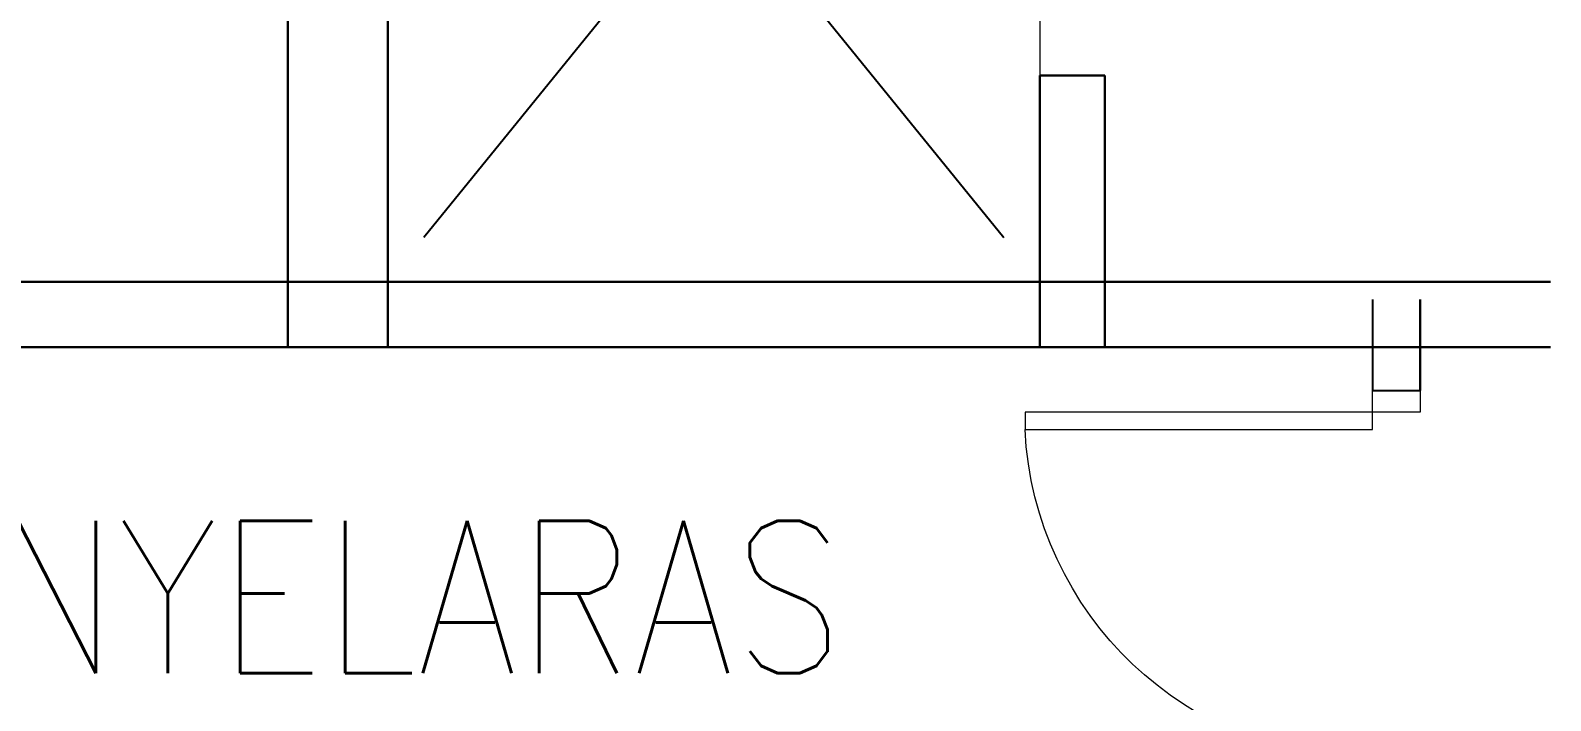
# Model space of a CAD drawing. Header units: inches. Extents: x -86208230 to 200276, y 9267 to 1246656.
# Drawn here: x 125482 to 128979, y 38085 to 39627 of the extents above; entities that cross this region are included whole.
import ezdxf
from ezdxf.enums import TextEntityAlignment as Align

# ---------------------------------------------------------------- set-up
doc = ezdxf.new("R2010")
doc.units = ezdxf.units.IN
doc.header["$MEASUREMENT"] = 0
doc.linetypes.add('DASHDOT', pattern=[1, 0.5, -0.25, 0, -0.25])
for name, color, linetype, lineweight in [('DOOR', 8, 'Continuous', 20), ('LW', 8, 'Continuous', 20), ('t3', 8, 'Continuous', 25), ('wall', 8, 'Continuous', 30)]:
    doc.layers.add(name, color=color, linetype=linetype, lineweight=lineweight)
doc.layers.add('GRID', color=8, linetype='DASHDOT')
doc.layers.add('partition', color=8, linetype='Continuous')
doc.styles.add('LAILA', font='romans.shx', dxfattribs={"width": 0.85})

# ---------------------------------------------------------------- blocks, each defined once
blk = doc.blocks.new('dr16')
at = {"layer": 'DOOR', "color": 1}
blk.add_line((-2409712.2, -909070.8), (-2409602.2, -909070.8), dxfattribs=at)
for points in [[(-2409712.2, -909070.8), (-2409602.2, -909070.8), (-2409602.2, -909020.8), (-2409712.2, -909020.8)], [(-2410511.2, -909830.8), (-2409712.2, -909830.8), (-2409712.2, -909870.8), (-2410511.2, -909870.8)], [(-2409712.2, -909920.8), (-2409602.2, -909920.8), (-2409602.2, -909870.8), (-2409712.2, -909870.8)]]:
    blk.add_lwpolyline(points, close=True, dxfattribs=at)
at = {"layer": 'DOOR', "color": 9}
blk.add_arc((-2409712.2, -909870.8), 800, 90, 177.134, dxfattribs=at)

msp = doc.modelspace()

# ---------------------------------------------------------------- linework, layer by layer
at = {"layer": 'GRID', "linetype": 'DASHDOT', "ltscale": 1500}
for p, q in [((127803.7, 40898.1), (126303.7, 39048.1)), ((126303.7, 40898.1), (127803.7, 39048.1))]:
    msp.add_line(p, q, dxfattribs=at)
at = {"layer": 'LW'}
msp.add_line((127803.7, 40423.1), (127803.7, 39523.1), dxfattribs=at)
at = {"layer": 'partition'}
for p, q in [((128568.7, 39008.1), (128568.7, 38798.1)), ((128678.7, 38798.1), (128678.7, 39008.1)), ((128678.7, 39008.1), (128678.7, 38798.1)), ((128568.7, 38798.1), (128678.7, 38798.1))]:
    msp.add_line(p, q, dxfattribs=at)
at = {"layer": 'wall'}
for p, q in [((126073.7, 38898.1), (126073.7, 41048.1)), ((126303.7, 38898.1), (126303.7, 41048.1)), ((127803.7, 38898.1), (127803.7, 39523.1)), ((127953.7, 39523.1), (127803.7, 39523.1)), ((127953.7, 38898.1), (127953.7, 39523.1)), ((120528.7, 39048.1), (127953.7, 39048.1)), ((128978.7, 39048.1), (127953.7, 39048.1)), ((123653.7, 38898.1), (127953.7, 38898.1)), ((127953.7, 38898.1), (128978.7, 38898.1))]:
    msp.add_line(p, q, dxfattribs=at)

# ---------------------------------------------------------------- block references
at = {"layer": 'DOOR', "xscale": -1, "rotation": 180}
msp.add_blockref('dr16', (2538280.9, -871122.6), dxfattribs=at)

# ---------------------------------------------------------------- texts
at = {"layer": 't3', "style": 'LAILA', "width": 0.85}
msp.add_text('PENYELARAS', height=350, dxfattribs=at).set_placement((124892.9, 38498), align=Align.TOP_LEFT)

doc.saveas('drawing.dxf')
